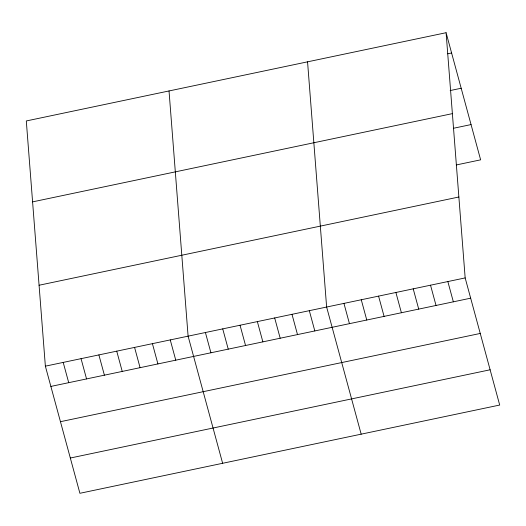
<?xml version="1.0" encoding="UTF-8"?>
<svg xmlns="http://www.w3.org/2000/svg" width="526" height="526" viewBox="0 0 526 526"><rect width="100%" height="100%" fill="white"/><g stroke="black" fill="none" stroke-linecap="round" stroke-linejoin="round"><path stroke-width="0.79" d="M446.094 32.711L26.3 120.954L45.367 366.162L79.906 493.289L499.7 405.046L465.162 277.919L446.094 32.711L480.632 159.838L456.233 164.967M447.665 53.803L451.597 52.981M450.164 90.557L461.184 88.243M32.592 201.872L452.386 113.629M453.734 128.213L471.053 124.577M39.075 285.243L458.869 197M45.367 366.162L465.162 277.919M50.871 386.426L470.665 298.183M60.451 421.694L480.245 333.451M70.326 458.028L490.12 369.785M447.843 281.555L453.353 301.825M430.524 285.197L436.034 305.468M413.212 288.833L418.716 309.104M395.894 292.476L401.397 312.746M378.575 296.118L384.085 316.382M361.263 299.754L366.767 320.025M343.945 303.397L349.448 323.668M361.171 434.167L326.626 307.039L307.559 61.831M309.314 310.675L314.818 330.946M291.996 314.318L297.499 334.589M274.677 317.954L280.187 338.225M257.359 321.596L262.868 341.867M240.047 325.239L245.55 345.503M222.728 328.875L228.238 349.146M205.41 332.517L210.919 352.788M222.636 463.288L188.098 336.16L169.03 90.952M170.253 339.908L175.763 360.178M152.415 343.656L157.918 363.926M134.571 347.41L140.08 367.674M116.733 351.158L122.236 371.428M98.888 354.912L104.398 375.176M81.05 358.66L86.553 378.93M63.205 362.407L68.715 382.678"/></g></svg>
